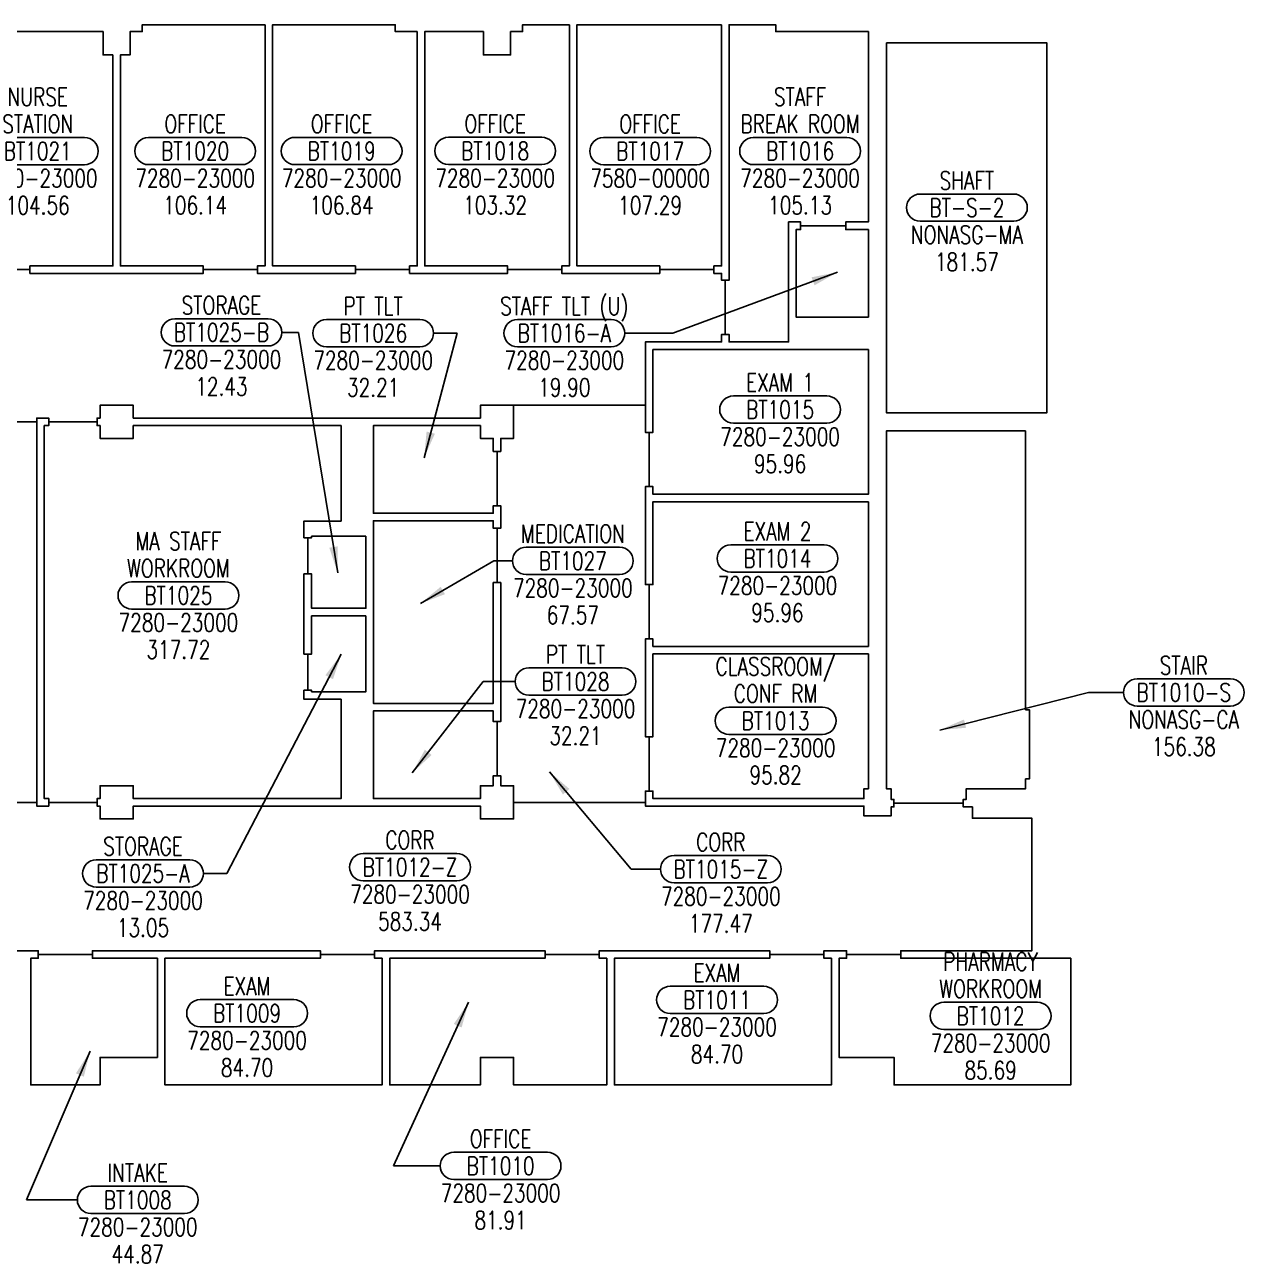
# Model space of a CAD drawing. Extents: x 3045 to 7103, y 18060 to 20148.
# Drawn here: x 6294 to 7103, y 19010 to 19832 of the extents above; entities that cross this region are included whole.
import ezdxf
from ezdxf.enums import TextEntityAlignment as Align

# ---------------------------------------------------------------- set-up
doc = ezdxf.new("R2010")
doc.units = 0
doc.header["$MEASUREMENT"] = 0
doc.layers.get('0').update_dxf_attribs({"linetype": 'CONTINUOUS'})
for name, color, linetype in [('AREA', 3, 'CONTINUOUS'), ('AREA2', 1, 'CONTINUOUS'), ('COSTC', 6, 'CONTINUOUS'), ('PLINE2', 5, 'CONTINUOUS'), ('ROOMNA', 4, 'CONTINUOUS'), ('ROOMNO', 4, 'CONTINUOUS'), ('ROOMOV', 4, 'CONTINUOUS')]:
    doc.layers.add(name, color=color, linetype=linetype)
doc.styles.get("Standard").update_dxf_attribs({"font": 'simplex.shx', "width": 0.75})
doc.dimstyles.get("Standard").update_dxf_attribs({"dimtxt": 0.18, "dimasz": 0.18, "dimexe": 0.18, "dimexo": 0.0625, "dimgap": 0.09, "dimtad": 0, "dimtih": 1, "dimtoh": 1, "dimdec": 4, "dimzin": 0, "dimtxsty": 'STANDARD', "dimcen": 0.09, "dimazin": 3, "dimtfac": 1, "dimtdec": 4, "dimtofl": 0, "dimtmove": 0, "dimatfit": 3, "dimtolj": 1, "dimtzin": 0})

# ---------------------------------------------------------------- blocks, each defined once
blk = doc.blocks.new('ROOM')
at = {"layer": 'ROOMOV'}
for p, q in [((-31.04, 9.04), (31.04, 9.04)), ((31.04, -9.04), (-31.04, -9.04))]:
    blk.add_line(p, q, dxfattribs=at)
for centre, start, end in [((-31.04, 0), 90, 270), ((31.04, 0), 270, 90)]:
    blk.add_arc(centre, 9.04, start, end, dxfattribs=at)
at = {"color": 0, "width": 0.75, "flags": 1}
for tag, p in [('FLFIN', (-60, -36)), ('ICRA', (60, -36)), ('FLTYPE', (-60, -48)), ('USER1', (60, -48)), ('FLCOND', (-60, -60)), ('USER2', (60, -60)), ('WLFIN', (-60, -72)), ('SITE', (-24, -72)), ('UCODE', (24, -72)), ('USER3', (60, -72)), ('WLTYPE', (-60, -84)), ('BLDG', (-24, -84)), ('UDESC', (24, -84)), ('USER4', (60, -84)), ('WLCOND', (-60, -96)), ('FLR', (-24, -96)), ('FCODE', (24, -96)), ('USER5', (60, -96)), ('CLFIN', (-60, -108)), ('COSTCD', (-24, -108)), ('FDESC', (24, -108)), ('USER6', (60, -108)), ('CLTYPE', (-60, -120)), ('DEPTD', (-24, -120)), ('DIVISION', (24, -120)), ('USER7', (60, -120)), ('CLCOND', (-60, -132)), ('RDES', (-24, -132)), ('CONTACT', (24, -132)), ('USER8', (60, -132)), ('CLHT', (-60, -144)), ('CHDATE', (-24, -144)), ('OCCUP', (24, -144)), ('BLOCK', (60, -144)), ('BASE', (-60, -156)), ('CBACK', (-24, -156)), ('PRCONTACT', (24, -156)), ('BLOCK2', (60, -156))]:
    blk.add_attdef(tag, text='', height=6, dxfattribs=at).set_placement(p, align=Align.MIDDLE_CENTER)
at = {"layer": 'AREA', "width": 0.75}
blk.add_attdef('AREA', text='', height=12, dxfattribs=at).set_placement((0, -36), align=Align.MIDDLE_CENTER)
at = {"layer": 'AREA2', "width": 0.75}
blk.add_attdef('AREA2', text='', height=12, dxfattribs=at).set_placement((0, -36), align=Align.MIDDLE_CENTER)
at = {"layer": 'COSTC', "width": 0.75}
blk.add_attdef('COSTC', text='', height=12, dxfattribs=at).set_placement((0, -18), align=Align.MIDDLE_CENTER)
at = {"layer": 'ROOMNA', "width": 0.75}
for tag, p in [('RMNAA', (0, 54)), ('RMNAB', (0, 36)), ('RMNAC', (0, 18))]:
    blk.add_attdef(tag, text='', height=12, dxfattribs=at).set_placement(p, align=Align.MIDDLE_CENTER)
at = {"layer": 'ROOMNO', "width": 0.75}
blk.add_attdef('RMNU', text='', height=12, dxfattribs=at).set_placement((0, 0), align=Align.MIDDLE_CENTER)

msp = doc.modelspace()

# ---------------------------------------------------------------- linework, layer by layer
at = {"layer": 'PLINE2', "color": 6}
for points in [[(6352.47, 19812.21), (6345.97, 19812.21), (6345.97, 19827.71), (6287.47, 19827.71), (6287.47, 19832.21), (6256.47, 19832.21), (6256.47, 19672.21), (6261.47, 19672.21), (6261.47, 19669.71), (6297.47, 19669.71), (6297.47, 19672.21), (6352.47, 19672.21)], [(6453.47, 19832.21), (6371.97, 19832.21), (6371.97, 19827.71), (6363.97, 19827.71), (6363.97, 19812.21), (6357.47, 19812.21), (6357.47, 19672.21), (6412.47, 19672.21), (6412.47, 19669.71), (6448.47, 19669.71), (6448.47, 19672.21), (6453.47, 19672.21)], [(6554.47, 19827.71), (6539.97, 19827.71), (6539.97, 19832.21), (6458.47, 19832.21), (6458.47, 19672.21), (6513.47, 19672.21), (6513.47, 19669.71), (6549.47, 19669.71), (6549.47, 19672.21), (6554.47, 19672.21)], [(6655.47, 19832.21), (6624.47, 19832.21), (6624.47, 19828.71), (6624.47, 19827.71), (6616.47, 19827.71), (6616.47, 19812.21), (6598.47, 19812.21), (6598.47, 19827.71), (6559.47, 19827.71), (6559.47, 19672.21), (6614.47, 19672.21), (6614.47, 19669.71), (6650.47, 19669.71), (6650.47, 19672.21), (6655.47, 19672.21)], [(6756.47, 19832.21), (6660.47, 19832.21), (6660.47, 19672.21), (6715.47, 19672.21), (6715.47, 19669.71), (6751.47, 19669.71), (6751.47, 19672.21), (6756.47, 19672.21)], [(6853.97, 19827.71), (6792.47, 19827.71), (6792.47, 19832.21), (6761.47, 19832.21), (6761.47, 19662.71), (6758.97, 19662.71), (6758.97, 19626.71), (6761.47, 19626.71), (6761.47, 19621.71), (6800.97, 19621.71), (6800.97, 19701.33), (6808.97, 19701.33), (6808.97, 19698.83), (6838.97, 19698.83), (6838.97, 19701.33), (6853.97, 19701.33)], [(6865.97, 19820.21), (6865.97, 19574.71), (6972.47, 19574.71), (6972.47, 19820.21)], [(6853.97, 19696.33), (6838.97, 19696.33), (6838.97, 19698.83), (6808.97, 19698.83), (6808.97, 19696.33), (6805.97, 19696.33), (6805.97, 19638.21), (6853.97, 19638.21)], [(6853.97, 19616.71), (6710.97, 19616.71), (6710.97, 19561.71), (6708.47, 19561.71), (6708.47, 19525.71), (6710.97, 19525.71), (6710.97, 19520.71), (6853.97, 19520.71)], [(6708.47, 19460.71), (6705.97, 19460.71), (6705.97, 19525.71), (6708.47, 19525.71), (6708.47, 19561.71), (6705.97, 19561.71), (6705.97, 19579.71), (6618.47, 19579.71), (6618.47, 19557.71), (6609.97, 19557.71), (6609.97, 19549.08), (6607.47, 19549.08), (6607.47, 19513.08), (6609.97, 19513.08), (6609.97, 19498.08), (6607.47, 19498.08), (6607.47, 19462.08), (6609.97, 19462.08), (6609.97, 19369.83), (6607.47, 19369.83), (6607.47, 19333.83), (6609.97, 19333.83), (6609.97, 19327.21), (6618.47, 19327.21), (6618.47, 19316.21), (6705.97, 19316.21), (6705.97, 19323.71), (6708.47, 19323.71), (6708.47, 19359.71), (6705.97, 19359.71), (6705.97, 19424.71), (6708.47, 19424.71)], [(6301.97, 19568.71), (6226.28, 19568.71), (6226.28, 19558.64), (6205.91, 19558.64), (6205.91, 19334.71), (6226.78, 19334.71), (6226.78, 19318.71), (6228.78, 19318.71), (6228.78, 19316.21), (6301.97, 19316.21)], [(6503.97, 19566.21), (6365.97, 19566.21), (6365.97, 19557.71), (6343.97, 19557.71), (6343.97, 19566.21), (6341.97, 19566.21), (6341.97, 19568.71), (6309.97, 19568.71), (6309.97, 19566.21), (6306.97, 19566.21), (6306.97, 19318.71), (6309.97, 19318.71), (6309.97, 19316.21), (6341.97, 19316.21), (6341.97, 19318.71), (6343.97, 19318.71), (6343.97, 19327.21), (6365.97, 19327.21), (6365.97, 19318.71), (6503.97, 19318.71), (6503.97, 19384.58), (6479.34, 19384.58), (6479.34, 19390.58), (6481.84, 19390.58), (6481.84, 19414.58), (6479.34, 19414.58), (6479.34, 19467.83), (6481.84, 19467.83), (6481.84, 19491.83), (6479.34, 19491.83), (6479.34, 19502.83), (6503.97, 19502.83)], [(6607.47, 19549.08), (6604.97, 19549.08), (6604.97, 19557.71), (6596.47, 19557.71), (6596.47, 19566.21), (6525.47, 19566.21), (6525.47, 19508.08), (6604.97, 19508.08), (6604.97, 19513.08), (6607.47, 19513.08)], [(6958.34, 19562.71), (6865.97, 19562.71), (6865.97, 19325.21), (6868.97, 19325.21), (6868.97, 19318.21), (6870.89, 19318.21), (6870.89, 19315.71), (6916.89, 19315.71), (6916.89, 19318.21), (6918.89, 19318.21), (6918.89, 19325.21), (6958.34, 19325.21), (6958.34, 19331.71), (6960.84, 19331.71), (6960.84, 19377.71), (6958.34, 19377.71)], [(6853.97, 19515.71), (6710.97, 19515.71), (6710.97, 19460.71), (6708.47, 19460.71), (6708.47, 19424.71), (6710.97, 19424.71), (6710.97, 19419.71), (6853.97, 19419.71)], [(6604.97, 19462.08), (6607.47, 19462.08), (6607.47, 19498.08), (6604.97, 19498.08), (6604.97, 19503.08), (6525.47, 19503.08), (6525.47, 19381.83), (6604.97, 19381.83)], [(6520.47, 19492.83), (6484.34, 19492.83), (6484.34, 19491.83), (6481.84, 19491.83), (6481.84, 19467.83), (6484.34, 19467.83), (6484.34, 19444.96), (6520.47, 19444.96)], [(6520.47, 19439.96), (6484.34, 19439.96), (6484.34, 19414.58), (6481.84, 19414.58), (6481.84, 19390.58), (6484.34, 19390.58), (6484.34, 19389.58), (6520.47, 19389.58)], [(6853.97, 19414.71), (6710.97, 19414.71), (6710.97, 19359.71), (6708.47, 19359.71), (6708.47, 19323.71), (6710.97, 19323.71), (6710.97, 19318.71), (6850.97, 19318.71), (6850.97, 19325.21), (6853.97, 19325.21)], [(6607.47, 19369.83), (6604.97, 19369.83), (6604.97, 19376.83), (6525.47, 19376.83), (6525.47, 19318.71), (6596.47, 19318.71), (6596.47, 19327.21), (6604.97, 19327.21), (6604.97, 19333.83), (6607.47, 19333.83)], [(6382.09, 19212.71), (6338.97, 19212.71), (6338.97, 19215.21), (6302.97, 19215.21), (6302.97, 19212.71), (6297.97, 19212.71), (6297.97, 19128.71), (6343.97, 19128.71), (6343.97, 19146.96), (6382.09, 19146.96)], [(6531.22, 19212.71), (6526.22, 19212.71), (6526.22, 19215.21), (6490.22, 19215.21), (6490.22, 19212.7), (6387.09, 19212.71), (6387.09, 19128.71), (6531.22, 19128.71)], [(6680.34, 19212.71), (6675.34, 19212.71), (6675.34, 19215.21), (6639.34, 19215.21), (6639.34, 19212.7), (6536.22, 19212.71), (6536.22, 19128.71), (6596.47, 19128.71), (6596.47, 19146.96), (6618.47, 19146.96), (6618.47, 19128.71), (6680.34, 19128.71)], [(6829.47, 19212.71), (6824.47, 19212.71), (6824.47, 19215.21), (6788.47, 19215.21), (6788.47, 19212.71), (6685.34, 19212.71), (6685.34, 19128.71), (6829.47, 19128.71)], [(6988.22, 19212.71), (6875.47, 19212.71), (6875.47, 19215.21), (6839.47, 19215.21), (6839.47, 19212.71), (6834.47, 19212.71), (6834.47, 19146.96), (6870.97, 19146.96), (6870.97, 19128.71), (6988.22, 19128.71)]]:
    msp.add_lwpolyline(points, close=True, dxfattribs=at)
for points in [[(6226.28, 19568.71), (6301.97, 19568.71), (6301.97, 19571.21), (6309.97, 19571.21), (6309.97, 19568.71), (6341.97, 19568.71), (6341.97, 19571.21), (6343.97, 19571.21), (6343.97, 19579.71), (6365.97, 19579.71), (6365.97, 19571.21), (6596.47, 19571.21), (6596.47, 19579.71), (6705.97, 19579.71), (6705.97, 19621.71), (6756.47, 19621.71), (6756.47, 19626.71), (6758.97, 19626.71), (6758.97, 19662.71), (6756.47, 19662.71), (6756.47, 19667.21), (6751.47, 19667.21), (6751.47, 19669.71), (6715.47, 19669.71), (6715.47, 19667.21), (6650.47, 19667.21), (6650.47, 19669.71), (6614.47, 19669.71), (6614.47, 19667.21), (6549.47, 19667.21), (6549.47, 19669.71), (6513.47, 19669.71), (6513.47, 19667.21), (6448.47, 19667.21), (6448.47, 19669.71), (6412.47, 19669.71), (6412.47, 19667.21), (6297.47, 19667.21), (6297.47, 19669.71), (6261.47, 19669.71)], [(6287.97, 19217.71), (6302.97, 19217.71), (6302.97, 19215.21), (6338.97, 19215.21), (6338.97, 19217.71), (6490.22, 19217.71), (6490.22, 19215.21), (6526.22, 19215.21), (6526.22, 19217.71), (6639.34, 19217.71), (6639.34, 19215.21), (6675.34, 19215.21), (6675.34, 19217.71), (6788.47, 19217.71), (6788.47, 19215.21), (6824.47, 19215.21), (6824.47, 19217.71), (6839.47, 19217.71), (6839.47, 19215.21), (6875.47, 19215.21), (6875.47, 19217.71), (6962.47, 19217.71), (6962.47, 19305.71), (6922.97, 19305.71), (6922.97, 19313.21), (6916.89, 19313.21), (6916.89, 19315.71), (6870.89, 19315.71), (6870.89, 19313.21), (6868.97, 19313.21), (6868.97, 19307.21), (6850.97, 19307.21), (6850.97, 19313.71), (6705.97, 19313.71), (6705.97, 19316.21), (6618.47, 19316.21), (6618.47, 19305.21), (6596.47, 19305.21), (6596.47, 19313.71), (6365.97, 19313.71), (6365.97, 19305.21), (6343.97, 19305.21), (6343.97, 19313.71), (6341.97, 19313.71), (6341.97, 19316.21), (6309.97, 19316.21), (6309.97, 19313.71), (6301.97, 19313.71), (6301.97, 19316.21), (6228.78, 19316.21)]]:
    msp.add_lwpolyline(points, dxfattribs=at)

# ---------------------------------------------------------------- block references
at = {"layer": 'ROOMNO', "color": 2}
ref = msp.add_blockref('ROOM', (6302.63, 19748.39), dxfattribs=at)
ref.add_attrib('RMNU', 'BT1021', dxfattribs={"height": 12, "width": 0.75}).set_placement((6302.63, 19748.39), align=Align.MIDDLE_CENTER)
ref.add_attrib('RMNAB', 'NURSE', dxfattribs={"layer": 'ROOMNA', "height": 12, "width": 0.75}).set_placement((6302.63, 19784.39), align=Align.MIDDLE_CENTER)
ref.add_attrib('RMNAC', 'STATION', dxfattribs={"layer": 'ROOMNA', "height": 12, "width": 0.75}).set_placement((6302.63, 19766.39), align=Align.MIDDLE_CENTER)
ref.add_attrib('COSTC', '7280-23000', dxfattribs={"layer": 'COSTC', "height": 12, "width": 0.75}).set_placement((6302.63, 19730.39), align=Align.MIDDLE_CENTER)
ref.add_attrib('AREA2', '104.56', dxfattribs={"layer": 'AREA2', "height": 12, "width": 0.75}).set_placement((6302.63, 19712.39), align=Align.MIDDLE_CENTER)
ref = msp.add_blockref('ROOM', (6808.63, 19748.42), dxfattribs=at)
ref.add_attrib('RMNU', 'BT1016', dxfattribs={"height": 12, "width": 0.75}).set_placement((6808.63, 19748.42), align=Align.MIDDLE_CENTER)
ref.add_attrib('RMNAB', 'STAFF', dxfattribs={"layer": 'ROOMNA', "height": 12, "width": 0.75}).set_placement((6808.63, 19784.42), align=Align.MIDDLE_CENTER)
ref.add_attrib('RMNAC', 'BREAK ROOM', dxfattribs={"layer": 'ROOMNA', "height": 12, "width": 0.75}).set_placement((6808.63, 19766.42), align=Align.MIDDLE_CENTER)
ref.add_attrib('COSTC', '7280-23000', dxfattribs={"layer": 'COSTC', "height": 12, "width": 0.75}).set_placement((6808.63, 19730.42), align=Align.MIDDLE_CENTER)
ref.add_attrib('AREA2', '105.13', dxfattribs={"layer": 'AREA2', "height": 12, "width": 0.75}).set_placement((6808.63, 19712.42), align=Align.MIDDLE_CENTER)
ref = msp.add_blockref('ROOM', (6407.12, 19748.42), dxfattribs=at)
ref.add_attrib('RMNU', 'BT1020', dxfattribs={"height": 12, "width": 0.75}).set_placement((6407.12, 19748.42), align=Align.MIDDLE_CENTER)
ref.add_attrib('RMNAC', 'OFFICE', dxfattribs={"layer": 'ROOMNA', "height": 12, "width": 0.75}).set_placement((6407.12, 19766.42), align=Align.MIDDLE_CENTER)
ref.add_attrib('COSTC', '7280-23000', dxfattribs={"layer": 'COSTC', "height": 12, "width": 0.75}).set_placement((6407.12, 19730.42), align=Align.MIDDLE_CENTER)
ref.add_attrib('AREA2', '106.14', dxfattribs={"layer": 'AREA2', "height": 12, "width": 0.75}).set_placement((6407.12, 19712.42), align=Align.MIDDLE_CENTER)
ref = msp.add_blockref('ROOM', (6504.34, 19748.44), dxfattribs=at)
ref.add_attrib('RMNU', 'BT1019', dxfattribs={"height": 12, "width": 0.75}).set_placement((6504.34, 19748.44), align=Align.MIDDLE_CENTER)
ref.add_attrib('RMNAC', 'OFFICE', dxfattribs={"layer": 'ROOMNA', "height": 12, "width": 0.75}).set_placement((6504.34, 19766.44), align=Align.MIDDLE_CENTER)
ref.add_attrib('COSTC', '7280-23000', dxfattribs={"layer": 'COSTC', "height": 12, "width": 0.75}).set_placement((6504.34, 19730.44), align=Align.MIDDLE_CENTER)
ref.add_attrib('AREA2', '106.84', dxfattribs={"layer": 'AREA2', "height": 12, "width": 0.75}).set_placement((6504.34, 19712.44), align=Align.MIDDLE_CENTER)
ref = msp.add_blockref('ROOM', (6606.23, 19748.49), dxfattribs=at)
ref.add_attrib('RMNU', 'BT1018', dxfattribs={"height": 12, "width": 0.75}).set_placement((6606.23, 19748.49), align=Align.MIDDLE_CENTER)
ref.add_attrib('RMNAC', 'OFFICE', dxfattribs={"layer": 'ROOMNA', "height": 12, "width": 0.75}).set_placement((6606.23, 19766.49), align=Align.MIDDLE_CENTER)
ref.add_attrib('COSTC', '7280-23000', dxfattribs={"layer": 'COSTC', "height": 12, "width": 0.75}).set_placement((6606.23, 19730.49), align=Align.MIDDLE_CENTER)
ref.add_attrib('AREA2', '103.32', dxfattribs={"layer": 'AREA2', "height": 12, "width": 0.75}).set_placement((6606.23, 19712.49), align=Align.MIDDLE_CENTER)
ref = msp.add_blockref('ROOM', (6709.1, 19748.37), dxfattribs=at)
ref.add_attrib('RMNU', 'BT1017', dxfattribs={"height": 12, "width": 0.75}).set_placement((6709.1, 19748.37), align=Align.MIDDLE_CENTER)
ref.add_attrib('RMNAC', 'OFFICE', dxfattribs={"layer": 'ROOMNA', "height": 12, "width": 0.75}).set_placement((6709.1, 19766.37), align=Align.MIDDLE_CENTER)
ref.add_attrib('COSTC', '7580-00000', dxfattribs={"layer": 'COSTC', "height": 12, "width": 0.75}).set_placement((6709.1, 19730.37), align=Align.MIDDLE_CENTER)
ref.add_attrib('AREA2', '107.29', dxfattribs={"layer": 'AREA2', "height": 12, "width": 0.75}).set_placement((6709.1, 19712.37), align=Align.MIDDLE_CENTER)
ref = msp.add_blockref('ROOM', (6919.36, 19710.86), dxfattribs=at)
ref.add_attrib('RMNU', 'BT-S-2', dxfattribs={"height": 12, "width": 0.75}).set_placement((6919.36, 19710.86), align=Align.MIDDLE_CENTER)
ref.add_attrib('RMNAC', 'SHAFT', dxfattribs={"layer": 'ROOMNA', "height": 12, "width": 0.75}).set_placement((6919.36, 19728.86), align=Align.MIDDLE_CENTER)
ref.add_attrib('COSTC', 'NONASG-MA', dxfattribs={"layer": 'COSTC', "height": 12, "width": 0.75}).set_placement((6919.36, 19692.86), align=Align.MIDDLE_CENTER)
ref.add_attrib('AREA2', '181.57', dxfattribs={"layer": 'AREA2', "height": 12, "width": 0.75}).set_placement((6919.36, 19674.86), align=Align.MIDDLE_CENTER)
ref = msp.add_blockref('ROOM', (6424.56, 19628.1), dxfattribs=at)
ref.add_attrib('RMNU', 'BT1025-B', dxfattribs={"height": 12, "width": 0.75}).set_placement((6424.56, 19628.1), align=Align.MIDDLE_CENTER)
ref.add_attrib('RMNAC', 'STORAGE', dxfattribs={"layer": 'ROOMNA', "height": 12, "width": 0.75}).set_placement((6424.56, 19646.1), align=Align.MIDDLE_CENTER)
ref.add_attrib('COSTC', '7280-23000', dxfattribs={"layer": 'COSTC', "height": 12, "width": 0.75}).set_placement((6424.56, 19610.1), align=Align.MIDDLE_CENTER)
ref.add_attrib('AREA2', '12.43', dxfattribs={"layer": 'AREA2', "height": 12, "width": 0.75}).set_placement((6424.56, 19592.1), align=Align.MIDDLE_CENTER)
ref = msp.add_blockref('ROOM', (6525.26, 19627.55), dxfattribs=at)
ref.add_attrib('RMNU', 'BT1026', dxfattribs={"height": 12, "width": 0.75}).set_placement((6525.26, 19627.55), align=Align.MIDDLE_CENTER)
ref.add_attrib('RMNAC', 'PT TLT', dxfattribs={"layer": 'ROOMNA', "height": 12, "width": 0.75}).set_placement((6525.26, 19645.55), align=Align.MIDDLE_CENTER)
ref.add_attrib('COSTC', '7280-23000', dxfattribs={"layer": 'COSTC', "height": 12, "width": 0.75}).set_placement((6525.26, 19609.55), align=Align.MIDDLE_CENTER)
ref.add_attrib('AREA2', '32.21', dxfattribs={"layer": 'AREA2', "height": 12, "width": 0.75}).set_placement((6525.26, 19591.55), align=Align.MIDDLE_CENTER)
ref = msp.add_blockref('ROOM', (6652.15, 19627.55), dxfattribs=at)
ref.add_attrib('RMNU', 'BT1016-A', dxfattribs={"height": 12, "width": 0.75}).set_placement((6652.15, 19627.55), align=Align.MIDDLE_CENTER)
ref.add_attrib('RMNAC', 'STAFF TLT (U)', dxfattribs={"layer": 'ROOMNA', "height": 12, "width": 0.75}).set_placement((6652.15, 19645.55), align=Align.MIDDLE_CENTER)
ref.add_attrib('COSTC', '7280-23000', dxfattribs={"layer": 'COSTC', "height": 12, "width": 0.75}).set_placement((6652.15, 19609.55), align=Align.MIDDLE_CENTER)
ref.add_attrib('AREA2', '19.90', dxfattribs={"layer": 'AREA2', "height": 12, "width": 0.75}).set_placement((6652.15, 19591.55), align=Align.MIDDLE_CENTER)
ref = msp.add_blockref('ROOM', (6795.36, 19576.84), dxfattribs=at)
ref.add_attrib('RMNU', 'BT1015', dxfattribs={"height": 12, "width": 0.75}).set_placement((6795.36, 19576.84), align=Align.MIDDLE_CENTER)
ref.add_attrib('RMNAC', 'EXAM 1', dxfattribs={"layer": 'ROOMNA', "height": 12, "width": 0.75}).set_placement((6795.36, 19594.84), align=Align.MIDDLE_CENTER)
ref.add_attrib('COSTC', '7280-23000', dxfattribs={"layer": 'COSTC', "height": 12, "width": 0.75}).set_placement((6795.36, 19558.84), align=Align.MIDDLE_CENTER)
ref.add_attrib('AREA2', '95.96', dxfattribs={"layer": 'AREA2', "height": 12, "width": 0.75}).set_placement((6795.36, 19540.84), align=Align.MIDDLE_CENTER)
ref = msp.add_blockref('ROOM', (6395.99, 19453.55), dxfattribs=at)
ref.add_attrib('RMNU', 'BT1025', dxfattribs={"height": 12, "width": 0.75}).set_placement((6395.99, 19453.55), align=Align.MIDDLE_CENTER)
ref.add_attrib('RMNAB', 'MA STAFF', dxfattribs={"layer": 'ROOMNA', "height": 12, "width": 0.75}).set_placement((6395.99, 19489.55), align=Align.MIDDLE_CENTER)
ref.add_attrib('RMNAC', 'WORKROOM', dxfattribs={"layer": 'ROOMNA', "height": 12, "width": 0.75}).set_placement((6395.99, 19471.55), align=Align.MIDDLE_CENTER)
ref.add_attrib('COSTC', '7280-23000', dxfattribs={"layer": 'COSTC', "height": 12, "width": 0.75}).set_placement((6395.99, 19435.55), align=Align.MIDDLE_CENTER)
ref.add_attrib('AREA2', '317.72', dxfattribs={"layer": 'AREA2', "height": 12, "width": 0.75}).set_placement((6395.99, 19417.55), align=Align.MIDDLE_CENTER)
ref = msp.add_blockref('ROOM', (6657.81, 19476.46), dxfattribs=at)
ref.add_attrib('RMNU', 'BT1027', dxfattribs={"height": 12, "width": 0.75}).set_placement((6657.81, 19476.46), align=Align.MIDDLE_CENTER)
ref.add_attrib('RMNAC', 'MEDICATION', dxfattribs={"layer": 'ROOMNA', "height": 12, "width": 0.75}).set_placement((6657.81, 19494.46), align=Align.MIDDLE_CENTER)
ref.add_attrib('COSTC', '7280-23000', dxfattribs={"layer": 'COSTC', "height": 12, "width": 0.75}).set_placement((6657.81, 19458.46), align=Align.MIDDLE_CENTER)
ref.add_attrib('AREA2', '67.57', dxfattribs={"layer": 'AREA2', "height": 12, "width": 0.75}).set_placement((6657.81, 19440.46), align=Align.MIDDLE_CENTER)
ref = msp.add_blockref('ROOM', (6793.61, 19478.07), dxfattribs=at)
ref.add_attrib('RMNU', 'BT1014', dxfattribs={"height": 12, "width": 0.75}).set_placement((6793.61, 19478.07), align=Align.MIDDLE_CENTER)
ref.add_attrib('RMNAC', 'EXAM 2', dxfattribs={"layer": 'ROOMNA', "height": 12, "width": 0.75}).set_placement((6793.61, 19496.07), align=Align.MIDDLE_CENTER)
ref.add_attrib('COSTC', '7280-23000', dxfattribs={"layer": 'COSTC', "height": 12, "width": 0.75}).set_placement((6793.61, 19460.07), align=Align.MIDDLE_CENTER)
ref.add_attrib('AREA2', '95.96', dxfattribs={"layer": 'AREA2', "height": 12, "width": 0.75}).set_placement((6793.61, 19442.07), align=Align.MIDDLE_CENTER)
ref = msp.add_blockref('ROOM', (6659.57, 19396.39), dxfattribs=at)
ref.add_attrib('RMNU', 'BT1028', dxfattribs={"height": 12, "width": 0.75}).set_placement((6659.57, 19396.39), align=Align.MIDDLE_CENTER)
ref.add_attrib('RMNAC', 'PT TLT', dxfattribs={"layer": 'ROOMNA', "height": 12, "width": 0.75}).set_placement((6659.57, 19414.39), align=Align.MIDDLE_CENTER)
ref.add_attrib('COSTC', '7280-23000', dxfattribs={"layer": 'COSTC', "height": 12, "width": 0.75}).set_placement((6659.57, 19378.39), align=Align.MIDDLE_CENTER)
ref.add_attrib('AREA2', '32.21', dxfattribs={"layer": 'AREA2', "height": 12, "width": 0.75}).set_placement((6659.57, 19360.39), align=Align.MIDDLE_CENTER)
ref = msp.add_blockref('ROOM', (6792.39, 19370.37), dxfattribs=at)
ref.add_attrib('RMNU', 'BT1013', dxfattribs={"height": 12, "width": 0.75}).set_placement((6792.39, 19370.37), align=Align.MIDDLE_CENTER)
ref.add_attrib('RMNAB', 'CLASSROOM/', dxfattribs={"layer": 'ROOMNA', "height": 12, "width": 0.75}).set_placement((6792.39, 19406.37), align=Align.MIDDLE_CENTER)
ref.add_attrib('RMNAC', 'CONF RM', dxfattribs={"layer": 'ROOMNA', "height": 12, "width": 0.75}).set_placement((6792.39, 19388.37), align=Align.MIDDLE_CENTER)
ref.add_attrib('COSTC', '7280-23000', dxfattribs={"layer": 'COSTC', "height": 12, "width": 0.75}).set_placement((6792.39, 19352.37), align=Align.MIDDLE_CENTER)
ref.add_attrib('AREA2', '95.82', dxfattribs={"layer": 'AREA2', "height": 12, "width": 0.75}).set_placement((6792.39, 19334.37), align=Align.MIDDLE_CENTER)
ref = msp.add_blockref('ROOM', (7063.34, 19389.14), dxfattribs=at)
ref.add_attrib('RMNU', 'BT1010-S', dxfattribs={"height": 12, "width": 0.75}).set_placement((7063.34, 19389.14), align=Align.MIDDLE_CENTER)
ref.add_attrib('RMNAC', 'STAIR', dxfattribs={"layer": 'ROOMNA', "height": 12, "width": 0.75}).set_placement((7063.34, 19407.14), align=Align.MIDDLE_CENTER)
ref.add_attrib('COSTC', 'NONASG-CA', dxfattribs={"layer": 'COSTC', "height": 12, "width": 0.75}).set_placement((7063.34, 19371.14), align=Align.MIDDLE_CENTER)
ref.add_attrib('AREA2', '156.38', dxfattribs={"layer": 'AREA2', "height": 12, "width": 0.75}).set_placement((7063.34, 19353.14), align=Align.MIDDLE_CENTER)
ref = msp.add_blockref('ROOM', (6549.73, 19273.2), dxfattribs=at)
ref.add_attrib('RMNU', 'BT1012-Z', dxfattribs={"height": 12, "width": 0.75}).set_placement((6549.73, 19273.2), align=Align.MIDDLE_CENTER)
ref.add_attrib('RMNAC', 'CORR', dxfattribs={"layer": 'ROOMNA', "height": 12, "width": 0.75}).set_placement((6549.73, 19291.2), align=Align.MIDDLE_CENTER)
ref.add_attrib('COSTC', '7280-23000', dxfattribs={"layer": 'COSTC', "height": 12, "width": 0.75}).set_placement((6549.73, 19255.2), align=Align.MIDDLE_CENTER)
ref.add_attrib('AREA2', '583.34', dxfattribs={"layer": 'AREA2', "height": 12, "width": 0.75}).set_placement((6549.73, 19237.2), align=Align.MIDDLE_CENTER)
ref = msp.add_blockref('ROOM', (6372.49, 19269.04), dxfattribs=at)
ref.add_attrib('RMNU', 'BT1025-A', dxfattribs={"height": 12, "width": 0.75}).set_placement((6372.49, 19269.04), align=Align.MIDDLE_CENTER)
ref.add_attrib('RMNAC', 'STORAGE', dxfattribs={"layer": 'ROOMNA', "height": 12, "width": 0.75}).set_placement((6372.49, 19287.04), align=Align.MIDDLE_CENTER)
ref.add_attrib('COSTC', '7280-23000', dxfattribs={"layer": 'COSTC', "height": 12, "width": 0.75}).set_placement((6372.49, 19251.04), align=Align.MIDDLE_CENTER)
ref.add_attrib('AREA2', '13.05', dxfattribs={"layer": 'AREA2', "height": 12, "width": 0.75}).set_placement((6372.49, 19233.04), align=Align.MIDDLE_CENTER)
ref = msp.add_blockref('ROOM', (6756.02, 19271.84), dxfattribs=at)
ref.add_attrib('RMNU', 'BT1015-Z', dxfattribs={"height": 12, "width": 0.75}).set_placement((6756.02, 19271.84), align=Align.MIDDLE_CENTER)
ref.add_attrib('RMNAC', 'CORR', dxfattribs={"layer": 'ROOMNA', "height": 12, "width": 0.75}).set_placement((6756.02, 19289.84), align=Align.MIDDLE_CENTER)
ref.add_attrib('COSTC', '7280-23000', dxfattribs={"layer": 'COSTC', "height": 12, "width": 0.75}).set_placement((6756.02, 19253.84), align=Align.MIDDLE_CENTER)
ref.add_attrib('AREA2', '177.47', dxfattribs={"layer": 'AREA2', "height": 12, "width": 0.75}).set_placement((6756.02, 19235.84), align=Align.MIDDLE_CENTER)
ref = msp.add_blockref('ROOM', (6935.1, 19174.47), dxfattribs=at)
ref.add_attrib('RMNU', 'BT1012', dxfattribs={"height": 12, "width": 0.75}).set_placement((6935.1, 19174.47), align=Align.MIDDLE_CENTER)
ref.add_attrib('RMNAB', 'PHARMACY', dxfattribs={"layer": 'ROOMNA', "height": 12, "width": 0.75}).set_placement((6935.1, 19210.47), align=Align.MIDDLE_CENTER)
ref.add_attrib('RMNAC', 'WORKROOM', dxfattribs={"layer": 'ROOMNA', "height": 12, "width": 0.75}).set_placement((6935.1, 19192.47), align=Align.MIDDLE_CENTER)
ref.add_attrib('COSTC', '7280-23000', dxfattribs={"layer": 'COSTC', "height": 12, "width": 0.75}).set_placement((6935.1, 19156.47), align=Align.MIDDLE_CENTER)
ref.add_attrib('AREA2', '85.69', dxfattribs={"layer": 'AREA2', "height": 12, "width": 0.75}).set_placement((6935.1, 19138.47), align=Align.MIDDLE_CENTER)
ref = msp.add_blockref('ROOM', (6753.5, 19185.11), dxfattribs=at)
ref.add_attrib('RMNU', 'BT1011', dxfattribs={"height": 12, "width": 0.75}).set_placement((6753.5, 19185.11), align=Align.MIDDLE_CENTER)
ref.add_attrib('RMNAC', 'EXAM', dxfattribs={"layer": 'ROOMNA', "height": 12, "width": 0.75}).set_placement((6753.5, 19203.11), align=Align.MIDDLE_CENTER)
ref.add_attrib('COSTC', '7280-23000', dxfattribs={"layer": 'COSTC', "height": 12, "width": 0.75}).set_placement((6753.5, 19167.11), align=Align.MIDDLE_CENTER)
ref.add_attrib('AREA2', '84.70', dxfattribs={"layer": 'AREA2', "height": 12, "width": 0.75}).set_placement((6753.5, 19149.11), align=Align.MIDDLE_CENTER)
ref = msp.add_blockref('ROOM', (6441.56, 19176.24), dxfattribs=at)
ref.add_attrib('RMNU', 'BT1009', dxfattribs={"height": 12, "width": 0.75}).set_placement((6441.56, 19176.24), align=Align.MIDDLE_CENTER)
ref.add_attrib('RMNAC', 'EXAM', dxfattribs={"layer": 'ROOMNA', "height": 12, "width": 0.75}).set_placement((6441.56, 19194.24), align=Align.MIDDLE_CENTER)
ref.add_attrib('COSTC', '7280-23000', dxfattribs={"layer": 'COSTC', "height": 12, "width": 0.75}).set_placement((6441.56, 19158.24), align=Align.MIDDLE_CENTER)
ref.add_attrib('AREA2', '84.70', dxfattribs={"layer": 'AREA2', "height": 12, "width": 0.75}).set_placement((6441.56, 19140.24), align=Align.MIDDLE_CENTER)
ref = msp.add_blockref('ROOM', (6609.85, 19074.94), dxfattribs=at)
ref.add_attrib('RMNU', 'BT1010', dxfattribs={"height": 12, "width": 0.75}).set_placement((6609.85, 19074.94), align=Align.MIDDLE_CENTER)
ref.add_attrib('RMNAC', 'OFFICE', dxfattribs={"layer": 'ROOMNA', "height": 12, "width": 0.75}).set_placement((6609.85, 19092.94), align=Align.MIDDLE_CENTER)
ref.add_attrib('COSTC', '7280-23000', dxfattribs={"layer": 'COSTC', "height": 12, "width": 0.75}).set_placement((6609.85, 19056.94), align=Align.MIDDLE_CENTER)
ref.add_attrib('AREA2', '81.91', dxfattribs={"layer": 'AREA2', "height": 12, "width": 0.75}).set_placement((6609.85, 19038.94), align=Align.MIDDLE_CENTER)
ref = msp.add_blockref('ROOM', (6368.99, 19052.37), dxfattribs=at)
ref.add_attrib('RMNU', 'BT1008', dxfattribs={"height": 12, "width": 0.75}).set_placement((6368.99, 19052.37), align=Align.MIDDLE_CENTER)
ref.add_attrib('RMNAC', 'INTAKE', dxfattribs={"layer": 'ROOMNA', "height": 12, "width": 0.75}).set_placement((6368.99, 19070.37), align=Align.MIDDLE_CENTER)
ref.add_attrib('COSTC', '7280-23000', dxfattribs={"layer": 'COSTC', "height": 12, "width": 0.75}).set_placement((6368.99, 19034.37), align=Align.MIDDLE_CENTER)
ref.add_attrib('AREA2', '44.87', dxfattribs={"layer": 'AREA2', "height": 12, "width": 0.75}).set_placement((6368.99, 19016.37), align=Align.MIDDLE_CENTER)

# ---------------------------------------------------------------- leaders
at = {"layer": 'ROOMNO'}
for points in [[(6833.43, 19667.98), (6724.26, 19627.55), (6692.23, 19627.55)], [(6501.72, 19468.58), (6475.66, 19628.1), (6464.64, 19628.1)], [(6559.04, 19544.83), (6581.03, 19627.55), (6565.35, 19627.55)], [(6556.57, 19448.12), (6605.29, 19476.46), (6617.72, 19476.46)], [(6504.1, 19414.58), (6428.19, 19269.04), (6412.57, 19269.04)], [(6551.21, 19335.77), (6598.36, 19396.39), (6619.49, 19396.39)], [(6901.36, 19364.21), (6999.95, 19389.14), (7023.26, 19389.14)], [(6642.26, 19336.53), (6696.43, 19271.84), (6715.94, 19271.84)], [(6588.58, 19183.69), (6538.86, 19074.94), (6569.77, 19074.94)], [(6337.4, 19151.16), (6295.06, 19052.37), (6328.91, 19052.37)]]:
    msp.add_leader(points, dimstyle='STANDARD', override={"dimscale": 96, "dimgap": 0.09, "dimtad": 0}, dxfattribs=at)

doc.saveas('drawing.dxf')
